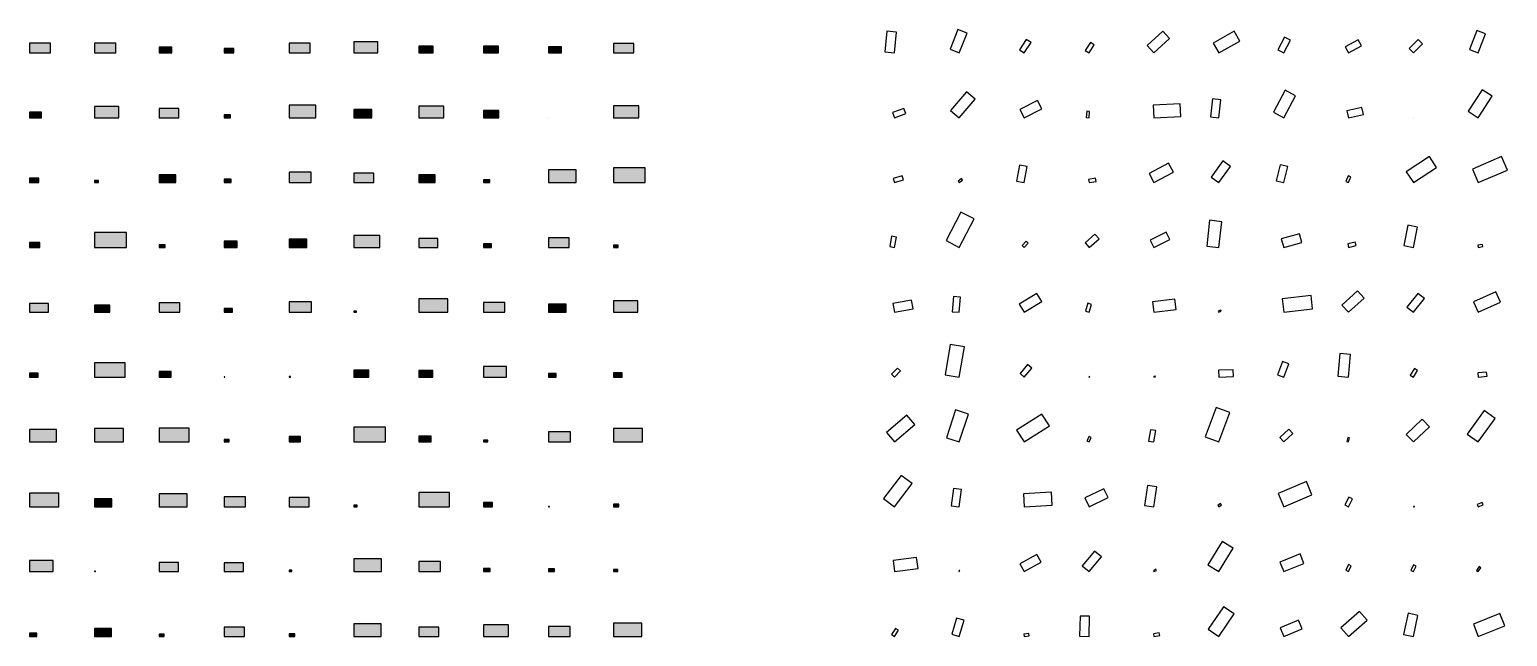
# Model space of a CAD drawing. Extents: x 0 to 68.3, y 0 to 28.1.
import ezdxf

# ---------------------------------------------------------------- set-up
doc = ezdxf.new("R2010")
doc.units = 0

msp = doc.modelspace()

# ---------------------------------------------------------------- linework, layer by layer
at = {"color": 88}
msp.add_polyline3d([(43, 27, 0), (43.362, 27.914, 0), (42.936, 28.083, 0), (42.573, 27.169, 0)], close=True, dxfattribs=at)
at = {"color": 103}
msp.add_polyline3d([(67, 27, 0), (67.339, 27.882, 0), (66.927, 28.04, 0), (66.588, 27.158, 0)], close=True, dxfattribs=at)
for points in [[(0, 27, 0), (0.964, 27, 0), (0.964, 27.45, 0), (0, 27.45, 0)], [(3, 27, 0), (3.984, 27, 0), (3.984, 27.459, 0), (3, 27.459, 0)], [(12, 27, 0), (12.983, 27, 0), (12.983, 27.459, 0), (12, 27.459, 0)], [(15, 27, 0), (16.113, 27, 0), (16.113, 27.519, 0), (15, 27.519, 0)], [(27, 27, 0), (27.945, 27, 0), (27.945, 27.441, 0), (27, 27.441, 0)], [(6, 27, 0), (6.575, 27, 0), (6.575, 27.268, 0), (6, 27.268, 0)], [(9, 27, 0), (9.448, 27, 0), (9.448, 27.209, 0), (9, 27.209, 0)], [(18, 27, 0), (18.669, 27, 0), (18.669, 27.312, 0), (18, 27.312, 0)], [(21, 27, 0), (21.686, 27, 0), (21.686, 27.32, 0), (21, 27.32, 0)], [(24, 27, 0), (24.602, 27, 0), (24.602, 27.281, 0), (24, 27.281, 0)], [(0, 24, 0), (0.554, 24, 0), (0.554, 24.259, 0), (0, 24.259, 0)], [(3, 24, 0), (4.128, 24, 0), (4.128, 24.526, 0), (3, 24.526, 0)], [(6, 24, 0), (6.911, 24, 0), (6.911, 24.425, 0), (6, 24.425, 0)], [(9, 24, 0), (9.289, 24, 0), (9.289, 24.135, 0), (9, 24.135, 0)], [(12, 24, 0), (13.24, 24, 0), (13.24, 24.579, 0), (12, 24.579, 0)], [(15, 24, 0), (15.837, 24, 0), (15.837, 24.39, 0), (15, 24.39, 0)], [(18, 24, 0), (19.157, 24, 0), (19.157, 24.54, 0), (18, 24.54, 0)], [(21, 24, 0), (21.707, 24, 0), (21.707, 24.33, 0), (21, 24.33, 0)], [(24, 24, 0), (24.006, 24, 0), (24.006, 24.003, 0), (24, 24.003, 0)], [(27, 24, 0), (28.183, 24, 0), (28.183, 24.552, 0), (27, 24.552, 0)], [(0, 21, 0), (0.436, 21, 0), (0.436, 21.203, 0), (0, 21.203, 0)], [(6, 21, 0), (6.76, 21, 0), (6.76, 21.355, 0), (6, 21.355, 0)], [(12, 21, 0), (13.022, 21, 0), (13.022, 21.477, 0), (12, 21.477, 0)], [(15, 21, 0), (15.925, 21, 0), (15.925, 21.432, 0), (15, 21.432, 0)], [(18, 21, 0), (18.766, 21, 0), (18.766, 21.357, 0), (18, 21.357, 0)], [(24, 21, 0), (25.279, 21, 0), (25.279, 21.597, 0), (24, 21.597, 0)], [(27, 21, 0), (28.468, 21, 0), (28.468, 21.685, 0), (27, 21.685, 0)], [(3, 21, 0), (3.194, 21, 0), (3.194, 21.091, 0), (3, 21.091, 0)], [(9, 21, 0), (9.327, 21, 0), (9.327, 21.153, 0), (9, 21.153, 0)], [(21, 21, 0), (21.283, 21, 0), (21.283, 21.132, 0), (21, 21.132, 0)], [(3, 18, 0), (4.482, 18, 0), (4.482, 18.692, 0), (3, 18.692, 0)], [(15, 18, 0), (16.201, 18, 0), (16.201, 18.56, 0), (15, 18.56, 0)], [(0, 18, 0), (0.482, 18, 0), (0.482, 18.225, 0), (0, 18.225, 0)], [(6, 18, 0), (6.273, 18, 0), (6.273, 18.127, 0), (6, 18.127, 0)], [(9, 18, 0), (9.608, 18, 0), (9.608, 18.284, 0), (9, 18.284, 0)], [(12, 18, 0), (12.825, 18, 0), (12.825, 18.385, 0), (12, 18.385, 0)], [(18, 18, 0), (18.878, 18, 0), (18.878, 18.41, 0), (18, 18.41, 0)], [(21, 18, 0), (21.36, 18, 0), (21.36, 18.168, 0), (21, 18.168, 0)], [(24, 18, 0), (24.959, 18, 0), (24.959, 18.448, 0), (24, 18.448, 0)], [(27, 18, 0), (27.217, 18, 0), (27.217, 18.101, 0), (27, 18.101, 0)], [(0, 15, 0), (0.874, 15, 0), (0.874, 15.408, 0), (0, 15.408, 0)], [(3, 15, 0), (3.706, 15, 0), (3.706, 15.329, 0), (3, 15.329, 0)], [(6, 15, 0), (6.953, 15, 0), (6.953, 15.445, 0), (6, 15.445, 0)], [(9, 15, 0), (9.382, 15, 0), (9.382, 15.178, 0), (9, 15.178, 0)], [(12, 15, 0), (13.032, 15, 0), (13.032, 15.482, 0), (12, 15.482, 0)], [(15, 15, 0), (15.124, 15, 0), (15.124, 15.058, 0), (15, 15.058, 0)], [(18, 15, 0), (19.347, 15, 0), (19.347, 15.629, 0), (18, 15.629, 0)], [(21, 15, 0), (21.973, 15, 0), (21.973, 15.454, 0), (21, 15.454, 0)], [(24, 15, 0), (24.817, 15, 0), (24.817, 15.381, 0), (24, 15.381, 0)], [(27, 15, 0), (28.135, 15, 0), (28.135, 15.53, 0), (27, 15.53, 0)], [(3, 12, 0), (4.418, 12, 0), (4.418, 12.662, 0), (3, 12.662, 0)], [(15, 12, 0), (15.684, 12, 0), (15.684, 12.319, 0), (15, 12.319, 0)], [(18, 12, 0), (18.654, 12, 0), (18.654, 12.305, 0), (18, 12.305, 0)], [(21, 12, 0), (22.056, 12, 0), (22.056, 12.493, 0), (21, 12.493, 0)], [(0, 12, 0), (0.401, 12, 0), (0.401, 12.187, 0), (0, 12.187, 0)], [(6, 12, 0), (6.544, 12, 0), (6.544, 12.254, 0), (6, 12.254, 0)], [(9, 12, 0), (9.035, 12, 0), (9.035, 12.016, 0), (9, 12.016, 0)], [(12, 12, 0), (12.068, 12, 0), (12.068, 12.032, 0), (12, 12.032, 0)], [(24, 12, 0), (24.361, 12, 0), (24.361, 12.168, 0), (24, 12.168, 0)], [(27, 12, 0), (27.412, 12, 0), (27.412, 12.192, 0), (27, 12.192, 0)], [(0, 9, 0), (1.239, 9, 0), (1.239, 9.578, 0), (0, 9.578, 0)], [(3, 9, 0), (4.35, 9, 0), (4.35, 9.63, 0), (3, 9.63, 0)], [(6, 9, 0), (7.382, 9, 0), (7.382, 9.645, 0), (6, 9.645, 0)], [(15, 9, 0), (16.456, 9, 0), (16.456, 9.679, 0), (15, 9.679, 0)], [(27, 9, 0), (28.346, 9, 0), (28.346, 9.628, 0), (27, 9.628, 0)], [(9, 9, 0), (9.233, 9, 0), (9.233, 9.109, 0), (9, 9.109, 0)], [(12, 9, 0), (12.533, 9, 0), (12.533, 9.249, 0), (12, 9.249, 0)], [(18, 9, 0), (18.575, 9, 0), (18.575, 9.268, 0), (18, 9.268, 0)], [(21, 9, 0), (21.19, 9, 0), (21.19, 9.089, 0), (21, 9.089, 0)], [(24, 9, 0), (25.019, 9, 0), (25.019, 9.476, 0), (24, 9.476, 0)], [(0, 6, 0), (1.348, 6, 0), (1.348, 6.629, 0), (0, 6.629, 0)], [(3, 6, 0), (3.804, 6, 0), (3.804, 6.375, 0), (3, 6.375, 0)], [(6, 6, 0), (7.296, 6, 0), (7.296, 6.605, 0), (6, 6.605, 0)], [(9, 6, 0), (9.983, 6, 0), (9.983, 6.459, 0), (9, 6.459, 0)], [(12, 6, 0), (12.932, 6, 0), (12.932, 6.435, 0), (12, 6.435, 0)], [(18, 6, 0), (19.42, 6, 0), (19.42, 6.663, 0), (18, 6.663, 0)], [(21, 6, 0), (21.409, 6, 0), (21.409, 6.191, 0), (21, 6.191, 0)], [(15, 6, 0), (15.154, 6, 0), (15.154, 6.072, 0), (15, 6.072, 0)], [(24, 6, 0), (24.044, 6, 0), (24.044, 6.02, 0), (24, 6.02, 0)], [(27, 6, 0), (27.247, 6, 0), (27.247, 6.115, 0), (27, 6.115, 0)], [(0, 3, 0), (1.098, 3, 0), (1.098, 3.513, 0), (0, 3.513, 0)], [(15, 3, 0), (16.271, 3, 0), (16.271, 3.593, 0), (15, 3.593, 0)], [(18, 3, 0), (19.012, 3, 0), (19.012, 3.472, 0), (18, 3.472, 0)], [(3, 3, 0), (3.051, 3, 0), (3.051, 3.024, 0), (3, 3.024, 0)], [(6, 3, 0), (6.894, 3, 0), (6.894, 3.417, 0), (6, 3.417, 0)], [(9, 3, 0), (9.888, 3, 0), (9.888, 3.414, 0), (9, 3.414, 0)], [(12, 3, 0), (12.132, 3, 0), (12.132, 3.062, 0), (12, 3.062, 0)], [(21, 3, 0), (21.303, 3, 0), (21.303, 3.142, 0), (21, 3.142, 0)], [(24, 3, 0), (24.281, 3, 0), (24.281, 3.131, 0), (24, 3.131, 0)], [(27, 3, 0), (27.213, 3, 0), (27.213, 3.099, 0), (27, 3.099, 0)], [(0, 0, 0), (0.341, 0, 0), (0.341, 0.159, 0), (0, 0.159, 0)], [(3, 0, 0), (3.783, 0, 0), (3.783, 0.365, 0), (3, 0.365, 0)], [(6, 0, 0), (6.227, 0, 0), (6.227, 0.106, 0), (6, 0.106, 0)], [(9, 0, 0), (9.934, 0, 0), (9.934, 0.436, 0), (9, 0.436, 0)], [(12, 0, 0), (12.27, 0, 0), (12.27, 0.126, 0), (12, 0.126, 0)], [(15, 0, 0), (16.262, 0, 0), (16.262, 0.589, 0), (15, 0.589, 0)], [(18, 0, 0), (18.927, 0, 0), (18.927, 0.433, 0), (18, 0.433, 0)], [(21, 0, 0), (22.143, 0, 0), (22.143, 0.534, 0), (21, 0.534, 0)], [(24, 0, 0), (24.999, 0, 0), (24.999, 0.466, 0), (24, 0.466, 0)], [(27, 0, 0), (28.316, 0, 0), (28.316, 0.614, 0), (27, 0.614, 0)]]:
    msp.add_polyline3d(points, close=True)
at = {"color": 65}
msp.add_polyline3d([(40, 27, 0), (40.1, 27.958, 0), (39.652, 28.005, 0), (39.553, 27.047, 0)], close=True, dxfattribs=at)
at = {"color": 66}
msp.add_polyline3d([(46, 27, 0), (46.321, 27.477, 0), (46.098, 27.627, 0), (45.777, 27.15, 0)], close=True, dxfattribs=at)
at = {"color": 8}
msp.add_polyline3d([(49, 27, 0), (49.243, 27.377, 0), (49.067, 27.49, 0), (48.824, 27.113, 0)], close=True, dxfattribs=at)
at = {"color": 154}
msp.add_polyline3d([(52, 27, 0), (52.724, 27.665, 0), (52.413, 28.002, 0), (51.69, 27.338, 0)], close=True, dxfattribs=at)
at = {"color": 109}
for points in [[(55, 27, 0), (55.966, 27.552, 0), (55.709, 28.003, 0), (54.742, 27.451, 0)], [(61, 21, 0), (61.104, 21.263, 0), (60.981, 21.311, 0), (60.877, 21.048, 0)]]:
    msp.add_polyline3d(points, close=True, dxfattribs=at)
at = {"color": 132}
msp.add_polyline3d([(58, 27, 0), (58.309, 27.594, 0), (58.032, 27.738, 0), (57.723, 27.144, 0)], close=True, dxfattribs=at)
at = {"color": 105}
msp.add_polyline3d([(61, 27, 0), (61.602, 27.33, 0), (61.447, 27.611, 0), (60.846, 27.281, 0)], close=True, dxfattribs=at)
at = {"color": 142}
for points in [[(64, 27, 0), (64.425, 27.425, 0), (64.227, 27.624, 0), (63.801, 27.199, 0)], [(58, 12, 0), (58.236, 12.61, 0), (57.952, 12.72, 0), (57.715, 12.11, 0)]]:
    msp.add_polyline3d(points, close=True, dxfattribs=at)
at = {"color": 5}
for points in [[(67, 24, 0), (67.641, 24.994, 0), (67.177, 25.293, 0), (66.536, 24.299, 0)], [(61, 12, 0), (61.093, 13.052, 0), (60.602, 13.095, 0), (60.509, 12.043, 0)]]:
    msp.add_polyline3d(points, close=True, dxfattribs=at)
at = {"color": 146}
msp.add_polyline3d([(43, 24, 0), (43.727, 24.863, 0), (43.324, 25.202, 0), (42.597, 24.339, 0)], close=True, dxfattribs=at)
at = {"color": 45}
msp.add_polyline3d([(46, 24, 0), (46.808, 24.42, 0), (46.612, 24.798, 0), (45.804, 24.377, 0)], close=True, dxfattribs=at)
at = {"color": 64}
msp.add_polyline3d([(52, 24, 0), (53.239, 24.066, 0), (53.208, 24.644, 0), (51.969, 24.578, 0)], close=True, dxfattribs=at)
at = {"color": 78}
for points in [[(55, 24, 0), (55.095, 24.831, 0), (54.707, 24.876, 0), (54.612, 24.044, 0)], [(43, 3, 0), (43.017, 3.048, 0), (42.994, 3.056, 0), (42.977, 3.008, 0)]]:
    msp.add_polyline3d(points, close=True, dxfattribs=at)
at = {"color": 174}
msp.add_polyline3d([(58, 24, 0), (58.547, 25.019, 0), (58.071, 25.275, 0), (57.524, 24.255, 0)], close=True, dxfattribs=at)
at = {"color": 200}
msp.add_polyline3d([(40, 24, 0), (40.52, 24.191, 0), (40.431, 24.433, 0), (39.911, 24.243, 0)], close=True, dxfattribs=at)
at = {"color": 74}
msp.add_polyline3d([(49, 24, 0), (49.026, 24.287, 0), (48.892, 24.3, 0), (48.866, 24.012, 0)], close=True, dxfattribs=at)
at = {"color": 118}
msp.add_polyline3d([(61, 24, 0), (61.689, 24.157, 0), (61.616, 24.479, 0), (60.927, 24.322, 0)], close=True, dxfattribs=at)
at = {"color": 225}
msp.add_polyline3d([(64, 24, 0), (64.005, 24.002, 0), (64.004, 24.005, 0), (63.999, 24.002, 0)], close=True, dxfattribs=at)
at = {"color": 24}
for points in [[(52, 21, 0), (52.899, 21.486, 0), (52.672, 21.906, 0), (51.773, 21.42, 0)], [(40, 9, 0), (40.943, 9.803, 0), (40.569, 10.244, 0), (39.625, 9.44, 0)]]:
    msp.add_polyline3d(points, close=True, dxfattribs=at)
at = {"color": 79}
msp.add_polyline3d([(55, 21, 0), (55.539, 21.752, 0), (55.189, 22.003, 0), (54.649, 21.252, 0)], close=True, dxfattribs=at)
at = {"color": 234}
msp.add_polyline3d([(64, 21, 0), (65.067, 21.706, 0), (64.737, 22.204, 0), (63.67, 21.498, 0)], close=True, dxfattribs=at)
at = {"color": 229}
msp.add_polyline3d([(67, 21, 0), (68.349, 21.58, 0), (68.078, 22.209, 0), (66.729, 21.63, 0)], close=True, dxfattribs=at)
at = {"color": 140}
for points in [[(40, 21, 0), (40.418, 21.124, 0), (40.36, 21.319, 0), (39.942, 21.195, 0)], [(67, 6, 0), (67.227, 6.097, 0), (67.182, 6.203, 0), (66.955, 6.106, 0)]]:
    msp.add_polyline3d(points, close=True, dxfattribs=at)
at = {"color": 100}
msp.add_polyline3d([(43, 21, 0), (43.153, 21.12, 0), (43.097, 21.192, 0), (42.944, 21.071, 0)], close=True, dxfattribs=at)
at = {"color": 18}
msp.add_polyline3d([(46, 21, 0), (46.137, 21.747, 0), (45.789, 21.811, 0), (45.651, 21.064, 0)], close=True, dxfattribs=at)
at = {"color": 198}
msp.add_polyline3d([(49, 21, 0), (49.323, 21.052, 0), (49.298, 21.203, 0), (48.976, 21.151, 0)], close=True, dxfattribs=at)
at = {"color": 54}
msp.add_polyline3d([(58, 21, 0), (58.188, 21.742, 0), (57.842, 21.83, 0), (57.654, 21.088, 0)], close=True, dxfattribs=at)
at = {"color": 192}
msp.add_polyline3d([(43, 18, 0), (43.68, 19.317, 0), (43.066, 19.634, 0), (42.386, 18.317, 0)], close=True, dxfattribs=at)
at = {"color": 160}
msp.add_polyline3d([(55, 18, 0), (55.133, 19.193, 0), (54.576, 19.256, 0), (54.443, 18.062, 0)], close=True, dxfattribs=at)
at = {"color": 2}
msp.add_polyline3d([(40, 18, 0), (40.088, 18.474, 0), (39.867, 18.515, 0), (39.779, 18.041, 0)], close=True, dxfattribs=at)
at = {"color": 87}
msp.add_polyline3d([(49, 18, 0), (49.46, 18.397, 0), (49.274, 18.612, 0), (48.815, 18.215, 0)], close=True, dxfattribs=at)
at = {"color": 180}
msp.add_polyline3d([(52, 18, 0), (52.737, 18.369, 0), (52.565, 18.714, 0), (51.828, 18.344, 0)], close=True, dxfattribs=at)
at = {"color": 4}
for points in [[(58, 18, 0), (58.847, 18.233, 0), (58.738, 18.628, 0), (57.891, 18.395, 0)], [(40, 3, 0), (41.089, 3.14, 0), (41.024, 3.649, 0), (39.934, 3.508, 0)]]:
    msp.add_polyline3d(points, close=True, dxfattribs=at)
at = {"color": 197}
msp.add_polyline3d([(64, 18, 0), (64.183, 18.942, 0), (63.744, 19.027, 0), (63.561, 18.085, 0)], close=True, dxfattribs=at)
at = {"color": 236}
for points in [[(46, 18, 0), (46.186, 18.2, 0), (46.092, 18.287, 0), (45.907, 18.087, 0)], [(43, 0, 0), (43.218, 0.752, 0), (42.867, 0.854, 0), (42.649, 0.102, 0)]]:
    msp.add_polyline3d(points, close=True, dxfattribs=at)
at = {"color": 67}
msp.add_polyline3d([(61, 18, 0), (61.35, 18.084, 0), (61.31, 18.248, 0), (60.961, 18.163, 0)], close=True, dxfattribs=at)
at = {"color": 130}
msp.add_polyline3d([(67, 18, 0), (67.214, 18.038, 0), (67.196, 18.137, 0), (66.982, 18.1, 0)], close=True, dxfattribs=at)
at = {"color": 228}
msp.add_polyline3d([(43, 15, 0), (43.053, 15.704, 0), (42.725, 15.728, 0), (42.672, 15.025, 0)], close=True, dxfattribs=at)
at = {"color": 219}
for points in [[(46, 15, 0), (46.813, 15.496, 0), (46.582, 15.876, 0), (45.768, 15.38, 0)], [(67, 3, 0), (67.126, 3.171, 0), (67.046, 3.23, 0), (66.92, 3.059, 0)]]:
    msp.add_polyline3d(points, close=True, dxfattribs=at)
at = {"color": 133}
msp.add_polyline3d([(58, 15, 0), (59.338, 15.154, 0), (59.267, 15.778, 0), (57.928, 15.624, 0)], close=True, dxfattribs=at)
at = {"color": 98}
msp.add_polyline3d([(61, 15, 0), (61.717, 15.658, 0), (61.41, 15.993, 0), (60.693, 15.335, 0)], close=True, dxfattribs=at)
at = {"color": 220}
msp.add_polyline3d([(64, 15, 0), (64.507, 15.641, 0), (64.207, 15.877, 0), (63.701, 15.236, 0)], close=True, dxfattribs=at)
at = {"color": 111}
msp.add_polyline3d([(67, 15, 0), (68.034, 15.47, 0), (67.814, 15.952, 0), (66.781, 15.482, 0)], close=True, dxfattribs=at)
at = {"color": 216}
msp.add_polyline3d([(40, 15, 0), (40.86, 15.153, 0), (40.789, 15.554, 0), (39.929, 15.401, 0)], close=True, dxfattribs=at)
at = {"color": 121}
for points in [[(49, 15, 0), (49.119, 15.363, 0), (48.95, 15.418, 0), (48.831, 15.056, 0)], [(55, 6, 0), (55.122, 6.095, 0), (55.078, 6.152, 0), (54.956, 6.057, 0)]]:
    msp.add_polyline3d(points, close=True, dxfattribs=at)
at = {"color": 148}
msp.add_polyline3d([(52, 15, 0), (53.024, 15.131, 0), (52.963, 15.609, 0), (51.939, 15.478, 0)], close=True, dxfattribs=at)
at = {"color": 107}
msp.add_polyline3d([(55, 15, 0), (55.114, 15.049, 0), (55.091, 15.102, 0), (54.977, 15.053, 0)], close=True, dxfattribs=at)
at = {"color": 7}
msp.add_polyline3d([(43, 12, 0), (43.233, 13.399, 0), (42.581, 13.508, 0), (42.347, 12.109, 0)], close=True, dxfattribs=at)
at = {"color": 182}
msp.add_polyline3d([(40, 12, 0), (40.278, 12.289, 0), (40.143, 12.419, 0), (39.865, 12.13, 0)], close=True, dxfattribs=at)
at = {"color": 85}
msp.add_polyline3d([(46, 12, 0), (46.35, 12.416, 0), (46.156, 12.58, 0), (45.806, 12.164, 0)], close=True, dxfattribs=at)
at = {"color": 86}
for points in [[(55, 12, 0), (55.684, 12.025, 0), (55.672, 12.344, 0), (54.988, 12.319, 0)], [(55, 3, 0), (55.663, 4.085, 0), (55.157, 4.394, 0), (54.494, 3.309, 0)]]:
    msp.add_polyline3d(points, close=True, dxfattribs=at)
at = {"color": 203}
msp.add_polyline3d([(64, 12, 0), (64.189, 12.307, 0), (64.046, 12.395, 0), (63.857, 12.088, 0)], close=True, dxfattribs=at)
at = {"color": 239}
msp.add_polyline3d([(49, 12, 0), (49.033, 12.011, 0), (49.027, 12.027, 0), (48.995, 12.015, 0)], close=True, dxfattribs=at)
at = {"color": 176}
msp.add_polyline3d([(52, 12, 0), (52.067, 12.015, 0), (52.06, 12.046, 0), (51.993, 12.031, 0)], close=True, dxfattribs=at)
at = {"color": 138}
msp.add_polyline3d([(67, 12, 0), (67.409, 12.045, 0), (67.388, 12.236, 0), (66.979, 12.191, 0)], close=True, dxfattribs=at)
at = {"color": 217}
msp.add_polyline3d([(43, 9, 0), (43.418, 10.284, 0), (42.818, 10.479, 0), (42.401, 9.195, 0)], close=True, dxfattribs=at)
at = {"color": 52}
msp.add_polyline3d([(46, 9, 0), (47.163, 9.747, 0), (46.814, 10.29, 0), (45.651, 9.543, 0)], close=True, dxfattribs=at)
at = {"color": 113}
for points in [[(55, 9, 0), (55.515, 10.362, 0), (54.879, 10.602, 0), (54.364, 9.24, 0)], [(61, 0, 0), (61.856, 0.758, 0), (61.502, 1.158, 0), (60.646, 0.399, 0)]]:
    msp.add_polyline3d(points, close=True, dxfattribs=at)
at = {"color": 238}
msp.add_polyline3d([(67, 9, 0), (67.787, 10.092, 0), (67.277, 10.459, 0), (66.49, 9.367, 0)], close=True, dxfattribs=at)
at = {"color": 82}
msp.add_polyline3d([(58, 9, 0), (58.426, 9.387, 0), (58.245, 9.585, 0), (57.82, 9.199, 0)], close=True, dxfattribs=at)
at = {"color": 149}
msp.add_polyline3d([(64, 9, 0), (64.739, 9.703, 0), (64.411, 10.047, 0), (63.672, 9.345, 0)], close=True, dxfattribs=at)
at = {"color": 110}
msp.add_polyline3d([(49, 9, 0), (49.102, 9.209, 0), (49.004, 9.257, 0), (48.902, 9.048, 0)], close=True, dxfattribs=at)
at = {"color": 128}
msp.add_polyline3d([(52, 9, 0), (52.093, 9.525, 0), (51.848, 9.568, 0), (51.755, 9.043, 0)], close=True, dxfattribs=at)
at = {"color": 199}
msp.add_polyline3d([(61, 9, 0), (61.047, 9.184, 0), (60.961, 9.206, 0), (60.914, 9.022, 0)], close=True, dxfattribs=at)
at = {"color": 96}
msp.add_polyline3d([(40, 6, 0), (40.816, 7.073, 0), (40.315, 7.454, 0), (39.499, 6.381, 0)], close=True, dxfattribs=at)
at = {"color": 240}
msp.add_polyline3d([(43, 6, 0), (43.107, 6.796, 0), (42.735, 6.846, 0), (42.628, 6.05, 0)], close=True, dxfattribs=at)
at = {"color": 125}
for points in [[(49, 6, 0), (49.887, 6.424, 0), (49.689, 6.838, 0), (48.802, 6.414, 0)], [(55, 0, 0), (55.71, 1.043, 0), (55.223, 1.375, 0), (54.513, 0.332, 0)]]:
    msp.add_polyline3d(points, close=True, dxfattribs=at)
at = {"color": 116}
msp.add_polyline3d([(52, 6, 0), (52.135, 6.922, 0), (51.704, 6.985, 0), (51.57, 6.063, 0)], close=True, dxfattribs=at)
at = {"color": 209}
msp.add_polyline3d([(58, 6, 0), (59.308, 6.552, 0), (59.05, 7.163, 0), (57.742, 6.61, 0)], close=True, dxfattribs=at)
at = {"color": 43}
msp.add_polyline3d([(46, 6, 0), (47.294, 6.075, 0), (47.259, 6.679, 0), (45.965, 6.604, 0)], close=True, dxfattribs=at)
at = {"color": 211}
for points in [[(61, 6, 0), (61.183, 6.365, 0), (61.013, 6.451, 0), (60.829, 6.086, 0)], [(49, 3, 0), (49.574, 3.677, 0), (49.258, 3.945, 0), (48.684, 3.268, 0)], [(52, 3, 0), (52.12, 3.055, 0), (52.095, 3.111, 0), (51.975, 3.056, 0)]]:
    msp.add_polyline3d(points, close=True, dxfattribs=at)
at = {"color": 48}
msp.add_polyline3d([(64, 6, 0), (64.044, 6, 0), (64.043, 6.021, 0), (64, 6.02, 0)], close=True, dxfattribs=at)
at = {"color": 73}
msp.add_polyline3d([(46, 3, 0), (46.784, 3.43, 0), (46.583, 3.796, 0), (45.799, 3.366, 0)], close=True, dxfattribs=at)
at = {"color": 28}
msp.add_polyline3d([(58, 3, 0), (58.937, 3.383, 0), (58.758, 3.82, 0), (57.821, 3.437, 0)], close=True, dxfattribs=at)
at = {"color": 106}
msp.add_polyline3d([(61, 3, 0), (61.129, 3.274, 0), (61.001, 3.335, 0), (60.872, 3.06, 0)], close=True, dxfattribs=at)
at = {"color": 17}
msp.add_polyline3d([(64, 3, 0), (64.123, 3.253, 0), (64.005, 3.31, 0), (63.882, 3.058, 0)], close=True, dxfattribs=at)
at = {"color": 36}
msp.add_polyline3d([(49, 0, 0), (49.02, 0.934, 0), (48.584, 0.943, 0), (48.564, 0.009, 0)], close=True, dxfattribs=at)
at = {"color": 202}
msp.add_polyline3d([(58, 0, 0), (58.856, 0.356, 0), (58.69, 0.756, 0), (57.834, 0.399, 0)], close=True, dxfattribs=at)
at = {"color": 57}
msp.add_polyline3d([(64, 0, 0), (64.211, 0.976, 0), (63.755, 1.075, 0), (63.544, 0.098, 0)], close=True, dxfattribs=at)
at = {"color": 89}
msp.add_polyline3d([(67, 0, 0), (68.222, 0.487, 0), (67.995, 1.058, 0), (66.773, 0.57, 0)], close=True, dxfattribs=at)
at = {"color": 187}
msp.add_polyline3d([(40, 0, 0), (40.187, 0.285, 0), (40.054, 0.372, 0), (39.867, 0.087, 0)], close=True, dxfattribs=at)
at = {"color": 29}
msp.add_polyline3d([(46, 0, 0), (46.225, 0.031, 0), (46.211, 0.136, 0), (45.986, 0.105, 0)], close=True, dxfattribs=at)
at = {"color": 177}
msp.add_polyline3d([(52, 0, 0), (52.266, 0.045, 0), (52.245, 0.17, 0), (51.979, 0.124, 0)], close=True, dxfattribs=at)
at = {"color": 129}
for points in [[(0, 27), (0.964, 27), (0, 27.45), (0.964, 27.45)], [(3, 21), (3.194, 21), (3, 21.091), (3.194, 21.091)], [(9, 18), (9.608, 18), (9, 18.284), (9.608, 18.284)], [(18, 15), (19.347, 15), (18, 15.629), (19.347, 15.629)]]:
    msp.add_solid(points, dxfattribs=at)
at = {"color": 212}
msp.add_solid([(3, 27), (3.984, 27), (3, 27.459), (3.984, 27.459)], dxfattribs=at)
at = {"color": 130}
msp.add_solid([(12, 27), (12.983, 27), (12, 27.459), (12.983, 27.459)], dxfattribs=at)
at = {"color": 175}
msp.add_solid([(15, 27), (16.113, 27), (15, 27.519), (16.113, 27.519)], dxfattribs=at)
at = {"color": 113}
msp.add_solid([(27, 27), (27.945, 27), (27, 27.441), (27.945, 27.441)], dxfattribs=at)
at = {"color": 154}
for points in [[(6, 27), (6.575, 27), (6, 27.268), (6.575, 27.268)], [(9, 0), (9.934, 0), (9, 0.436), (9.934, 0.436)]]:
    msp.add_solid(points, dxfattribs=at)
at = {"color": 220}
for points in [[(9, 27), (9.448, 27), (9, 27.209), (9.448, 27.209)], [(18, 24), (19.157, 24), (18, 24.54), (19.157, 24.54)], [(21, 18), (21.36, 18), (21, 18.168), (21.36, 18.168)]]:
    msp.add_solid(points, dxfattribs=at)
at = {"color": 80}
for points in [[(18, 27), (18.669, 27), (18, 27.312), (18.669, 27.312)], [(21, 6), (21.409, 6), (21, 6.191), (21.409, 6.191)]]:
    msp.add_solid(points, dxfattribs=at)
at = {"color": 108}
msp.add_solid([(21, 27), (21.686, 27), (21, 27.32), (21.686, 27.32)], dxfattribs=at)
at = {"color": 46}
for points in [[(24, 27), (24.602, 27), (24, 27.281), (24.602, 27.281)], [(3, 24), (4.128, 24), (3, 24.526), (4.128, 24.526)], [(3, 0), (3.783, 0), (3, 0.365), (3.783, 0.365)]]:
    msp.add_solid(points, dxfattribs=at)
at = {"color": 168}
msp.add_solid([(0, 24), (0.554, 24), (0, 24.259), (0.554, 24.259)], dxfattribs=at)
at = {"color": 195}
msp.add_solid([(6, 24), (6.911, 24), (6, 24.425), (6.911, 24.425)], dxfattribs=at)
at = {"color": 0}
for points in [[(9, 24), (9.289, 24), (9, 24.135), (9.289, 24.135)], [(12, 24), (13.24, 24), (12, 24.579), (13.24, 24.579)]]:
    msp.add_solid(points, dxfattribs=at)
at = {"color": 138}
for points in [[(15, 24), (15.837, 24), (15, 24.39), (15.837, 24.39)], [(3, 18), (4.482, 18), (3, 18.692), (4.482, 18.692)]]:
    msp.add_solid(points, dxfattribs=at)
at = {"color": 71}
msp.add_solid([(21, 24), (21.707, 24), (21, 24.33), (21.707, 24.33)], dxfattribs=at)
at = {"color": 126}
msp.add_solid([(24, 24), (24.006, 24), (24, 24.003), (24.006, 24.003)], dxfattribs=at)
at = {"color": 144}
msp.add_solid([(27, 24), (28.183, 24), (27, 24.552), (28.183, 24.552)], dxfattribs=at)
at = {"color": 150}
for points in [[(0, 21), (0.436, 21), (0, 21.203), (0.436, 21.203)], [(0, 0), (0.341, 0), (0, 0.159), (0.341, 0.159)]]:
    msp.add_solid(points, dxfattribs=at)
at = {"color": 159}
msp.add_solid([(6, 21), (6.76, 21), (6, 21.355), (6.76, 21.355)], dxfattribs=at)
at = {"color": 48}
msp.add_solid([(12, 21), (13.022, 21), (12, 21.477), (13.022, 21.477)], dxfattribs=at)
at = {"color": 238}
msp.add_solid([(15, 21), (15.925, 21), (15, 21.432), (15.925, 21.432)], dxfattribs=at)
at = {"color": 185}
msp.add_solid([(18, 21), (18.766, 21), (18, 21.357), (18.766, 21.357)], dxfattribs=at)
at = {"color": 228}
for points in [[(24, 21), (25.279, 21), (24, 21.597), (25.279, 21.597)], [(6, 3), (6.894, 3), (6, 3.417), (6.894, 3.417)]]:
    msp.add_solid(points, dxfattribs=at)
at = {"color": 140}
for points in [[(27, 21), (28.468, 21), (27, 21.685), (28.468, 21.685)], [(6, 6), (7.296, 6), (6, 6.605), (7.296, 6.605)]]:
    msp.add_solid(points, dxfattribs=at)
at = {"color": 244}
msp.add_solid([(9, 21), (9.327, 21), (9, 21.153), (9.327, 21.153)], dxfattribs=at)
at = {"color": 203}
msp.add_solid([(21, 21), (21.283, 21), (21, 21.132), (21.283, 21.132)], dxfattribs=at)
at = {"color": 237}
msp.add_solid([(15, 18), (16.201, 18), (15, 18.56), (16.201, 18.56)], dxfattribs=at)
at = {"color": 85}
msp.add_solid([(0, 18), (0.482, 18), (0, 18.225), (0.482, 18.225)], dxfattribs=at)
at = {"color": 239}
msp.add_solid([(6, 18), (6.273, 18), (6, 18.127), (6.273, 18.127)], dxfattribs=at)
at = {"color": 33}
msp.add_solid([(12, 18), (12.825, 18), (12, 18.385), (12.825, 18.385)], dxfattribs=at)
at = {"color": 50}
msp.add_solid([(18, 18), (18.878, 18), (18, 18.41), (18.878, 18.41)], dxfattribs=at)
at = {"color": 179}
msp.add_solid([(24, 18), (24.959, 18), (24, 18.448), (24.959, 18.448)], dxfattribs=at)
at = {"color": 73}
msp.add_solid([(27, 18), (27.217, 18), (27, 18.101), (27.217, 18.101)], dxfattribs=at)
at = {"color": 207}
msp.add_solid([(0, 15), (0.874, 15), (0, 15.408), (0.874, 15.408)], dxfattribs=at)
at = {"color": 119}
msp.add_solid([(3, 15), (3.706, 15), (3, 15.329), (3.706, 15.329)], dxfattribs=at)
at = {"color": 66}
msp.add_solid([(6, 15), (6.953, 15), (6, 15.445), (6.953, 15.445)], dxfattribs=at)
at = {"color": 142}
msp.add_solid([(9, 15), (9.382, 15), (9, 15.178), (9.382, 15.178)], dxfattribs=at)
at = {"color": 205}
msp.add_solid([(12, 15), (13.032, 15), (12, 15.482), (13.032, 15.482)], dxfattribs=at)
at = {"color": 249}
msp.add_solid([(15, 15), (15.124, 15), (15, 15.058), (15.124, 15.058)], dxfattribs=at)
at = {"color": 25}
msp.add_solid([(21, 15), (21.973, 15), (21, 15.454), (21.973, 15.454)], dxfattribs=at)
at = {"color": 55}
msp.add_solid([(24, 15), (24.817, 15), (24, 15.381), (24.817, 15.381)], dxfattribs=at)
at = {"color": 1}
msp.add_solid([(27, 15), (28.135, 15), (27, 15.53), (28.135, 15.53)], dxfattribs=at)
at = {"color": 96}
msp.add_solid([(3, 12), (4.418, 12), (3, 12.662), (4.418, 12.662)], dxfattribs=at)
at = {"color": 76}
for points in [[(15, 12), (15.684, 12), (15, 12.319), (15.684, 12.319)], [(3, 6), (3.804, 6), (3, 6.375), (3.804, 6.375)]]:
    msp.add_solid(points, dxfattribs=at)
at = {"color": 136}
msp.add_solid([(18, 12), (18.654, 12), (18, 12.305), (18.654, 12.305)], dxfattribs=at)
at = {"color": 89}
for points in [[(21, 12), (22.056, 12), (21, 12.493), (22.056, 12.493)], [(15, 6), (15.154, 6), (15, 6.072), (15.154, 6.072)]]:
    msp.add_solid(points, dxfattribs=at)
at = {"color": 197}
msp.add_solid([(0, 12), (0.401, 12), (0, 12.187), (0.401, 12.187)], dxfattribs=at)
at = {"color": 230}
msp.add_solid([(6, 12), (6.544, 12), (6, 12.254), (6.544, 12.254)], dxfattribs=at)
at = {"color": 246}
msp.add_solid([(9, 12), (9.035, 12), (9, 12.016), (9.035, 12.016)], dxfattribs=at)
at = {"color": 30}
msp.add_solid([(12, 12), (12.068, 12), (12, 12.032), (12.068, 12.032)], dxfattribs=at)
at = {"color": 225}
msp.add_solid([(24, 12), (24.361, 12), (24, 12.168), (24.361, 12.168)], dxfattribs=at)
at = {"color": 123}
msp.add_solid([(27, 12), (27.412, 12), (27, 12.192), (27.412, 12.192)], dxfattribs=at)
at = {"color": 170}
msp.add_solid([(0, 9), (1.239, 9), (0, 9.578), (1.239, 9.578)], dxfattribs=at)
at = {"color": 120}
msp.add_solid([(3, 9), (4.35, 9), (3, 9.63), (4.35, 9.63)], dxfattribs=at)
at = {"color": 164}
msp.add_solid([(6, 9), (7.382, 9), (6, 9.645), (7.382, 9.645)], dxfattribs=at)
at = {"color": 227}
msp.add_solid([(15, 9), (16.456, 9), (15, 9.679), (16.456, 9.679)], dxfattribs=at)
at = {"color": 121}
msp.add_solid([(27, 9), (28.346, 9), (27, 9.628), (28.346, 9.628)], dxfattribs=at)
at = {"color": 107}
msp.add_solid([(9, 9), (9.233, 9), (9, 9.109), (9.233, 9.109)], dxfattribs=at)
at = {"color": 141}
msp.add_solid([(12, 9), (12.533, 9), (12, 9.249), (12.533, 9.249)], dxfattribs=at)
at = {"color": 189}
msp.add_solid([(18, 9), (18.575, 9), (18, 9.268), (18.575, 9.268)], dxfattribs=at)
at = {"color": 21}
for points in [[(21, 9), (21.19, 9), (21, 9.089), (21.19, 9.089)], [(21, 0), (22.143, 0), (21, 0.534), (22.143, 0.534)]]:
    msp.add_solid(points, dxfattribs=at)
at = {"color": 234}
msp.add_solid([(24, 9), (25.019, 9), (24, 9.476), (25.019, 9.476)], dxfattribs=at)
at = {"color": 221}
msp.add_solid([(0, 6), (1.348, 6), (0, 6.629), (1.348, 6.629)], dxfattribs=at)
at = {"color": 39}
msp.add_solid([(9, 6), (9.983, 6), (9, 6.459), (9.983, 6.459)], dxfattribs=at)
at = {"color": 69}
for points in [[(12, 6), (12.932, 6), (12, 6.435), (12.932, 6.435)], [(15, 3), (16.271, 3), (15, 3.593), (16.271, 3.593)]]:
    msp.add_solid(points, dxfattribs=at)
at = {"color": 27}
msp.add_solid([(18, 6), (19.42, 6), (18, 6.663), (19.42, 6.663)], dxfattribs=at)
at = {"color": 156}
msp.add_solid([(24, 6), (24.044, 6), (24, 6.02), (24.044, 6.02)], dxfattribs=at)
at = {"color": 152}
msp.add_solid([(27, 6), (27.247, 6), (27, 6.115), (27.247, 6.115)], dxfattribs=at)
at = {"color": 86}
msp.add_solid([(0, 3), (1.098, 3), (0, 3.513), (1.098, 3.513)], dxfattribs=at)
at = {"color": 252}
msp.add_solid([(18, 3), (19.012, 3), (18, 3.472), (19.012, 3.472)], dxfattribs=at)
at = {"color": 186}
msp.add_solid([(3, 3), (3.051, 3), (3, 3.024), (3.051, 3.024)], dxfattribs=at)
at = {"color": 187}
msp.add_solid([(9, 3), (9.888, 3), (9, 3.414), (9.888, 3.414)], dxfattribs=at)
at = {"color": 109}
msp.add_solid([(12, 3), (12.132, 3), (12, 3.062), (12.132, 3.062)], dxfattribs=at)
at = {"color": 146}
msp.add_solid([(21, 3), (21.303, 3), (21, 3.142), (21.303, 3.142)], dxfattribs=at)
at = {"color": 81}
msp.add_solid([(24, 3), (24.281, 3), (24, 3.131), (24.281, 3.131)], dxfattribs=at)
at = {"color": 151}
for points in [[(27, 3), (27.213, 3), (27, 3.099), (27.213, 3.099)], [(6, 0), (6.227, 0), (6, 0.106), (6.227, 0.106)]]:
    msp.add_solid(points, dxfattribs=at)
at = {"color": 65}
msp.add_solid([(12, 0), (12.27, 0), (12, 0.126), (12.27, 0.126)], dxfattribs=at)
at = {"color": 68}
msp.add_solid([(15, 0), (16.262, 0), (15, 0.589), (16.262, 0.589)], dxfattribs=at)
at = {"color": 41}
msp.add_solid([(18, 0), (18.927, 0), (18, 0.433), (18.927, 0.433)], dxfattribs=at)
at = {"color": 148}
msp.add_solid([(24, 0), (24.999, 0), (24, 0.466), (24.999, 0.466)], dxfattribs=at)
at = {"color": 176}
msp.add_solid([(27, 0), (28.316, 0), (27, 0.614), (28.316, 0.614)], dxfattribs=at)

doc.saveas('drawing.dxf')
